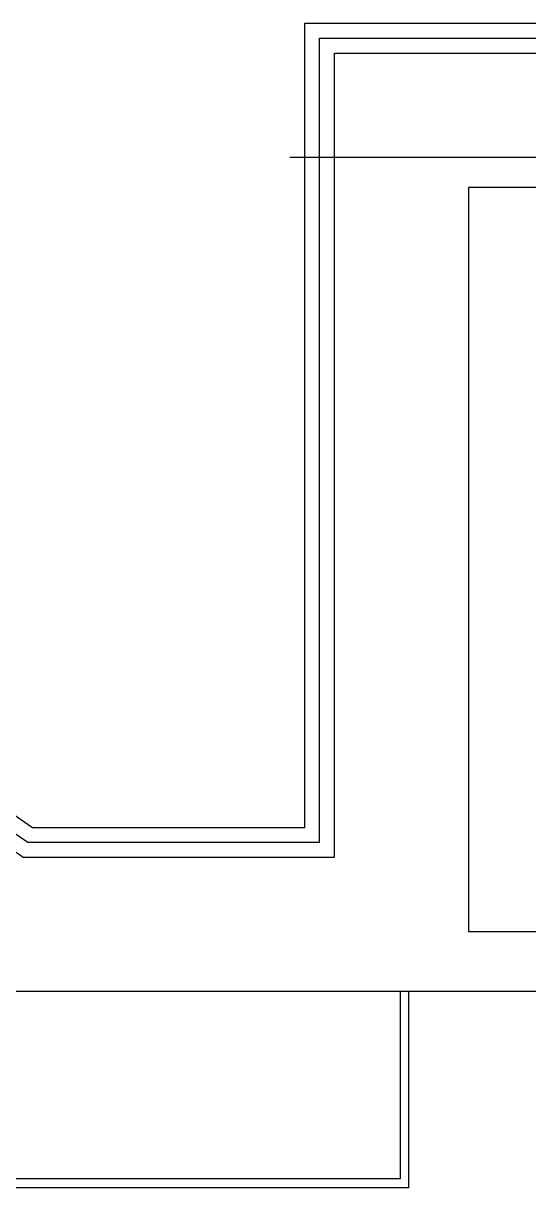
# Model space of a CAD drawing. Header units: millimetres. Extents: x -121354 to 132141, y -64344 to 350.
# Drawn here: x 11940 to 13637, y -8356 to -4446 of the extents above; entities that cross this region are included whole.
import ezdxf

# ---------------------------------------------------------------- set-up
doc = ezdxf.new("R2010")
doc.units = ezdxf.units.MM
for name, color, linetype in [('Block_101ë™_ìƒë¶€ê³¨ì¡°B3_0108', 7, 'CONTINUOUS'), ('Line176', 7, 'CONTINUOUS'), ('Line181', 7, 'CONTINUOUS'), ('Line186', 7, 'CONTINUOUS'), ('Line187', 7, 'CONTINUOUS'), ('Line279', 7, 'CONTINUOUS'), ('Line332', 7, 'CONTINUOUS'), ('Line333', 7, 'CONTINUOUS'), ('Line342', 7, 'CONTINUOUS'), ('Line345', 7, 'CONTINUOUS'), ('Polyline053', 7, 'CONTINUOUS'), ('Polyline059', 7, 'CONTINUOUS')]:
    doc.layers.add(name, color=color, linetype=linetype)

msp = doc.modelspace()

# ---------------------------------------------------------------- linework, layer by layer
at = {"layer": 'Block_101ë™_ìƒë¶€ê³¨ì¡°B3_0108'}
for points in [[(12985.1, -7245.6), (12985.1, -4545.6)], [(12985.1, -4545.6), (16485.1, -4545.6)], [(13435.1, -4995.6), (16035.1, -4995.6)], [(13435.1, -4995.6), (13435.1, -7495.6)], [(11114.8, -6680.7), (11939.8, -7245.6)], [(11939.8, -7245.6), (12985.1, -7245.6)], [(13435.1, -7495.6), (14015.1, -7495.6)], [(11800.5, -7695.6), (14015.1, -7695.6)]]:
    msp.add_open_spline(points, degree=1, dxfattribs=at)
at = {"layer": 'Line176'}
msp.add_line((13435.1, -7495.6), (14015.1, -7495.6), dxfattribs=at)
at = {"layer": 'Line181'}
msp.add_line((13435.1, -4995.6), (13435.1, -7495.6), dxfattribs=at)
at = {"layer": 'Line186'}
msp.add_line((13435.1, -4995.6), (16035.1, -4995.6), dxfattribs=at)
at = {"layer": 'Line187'}
msp.add_line((11800.5, -7695.6), (14015.1, -7695.6), dxfattribs=at)
at = {"layer": 'Line279'}
msp.add_line((12835.1, -4895.6), (16635.1, -4895.6), dxfattribs=at)
at = {"layer": 'Line332'}
msp.add_line((13205.1, -8325.6), (10534, -8325.6), dxfattribs=at)
at = {"layer": 'Line333'}
msp.add_line((13235.1, -8355.6), (10513.4, -8355.6), dxfattribs=at)
at = {"layer": 'Line342'}
msp.add_line((13205.1, -7695.6), (13205.1, -8325.6), dxfattribs=at)
at = {"layer": 'Line345'}
msp.add_line((13235.1, -8355.6), (13235.1, -7695.6), dxfattribs=at)
at = {"layer": 'Polyline053'}
for p, q in [((12935.1, -7195.6), (12935.1, -4495.6)), ((12935.1, -4495.6), (16535.1, -4495.6)), ((11101.8, -6611.2), (11955.2, -7195.6)), ((11955.2, -7195.6), (12935.1, -7195.6))]:
    msp.add_line(p, q, dxfattribs=at)
at = {"layer": 'Polyline059'}
for p, q in [((12885.1, -7145.6), (12885.1, -4445.6)), ((12885.1, -4445.6), (16585.1, -4445.6)), ((11088.8, -6541.7), (11970.7, -7145.6)), ((11970.7, -7145.6), (12885.1, -7145.6))]:
    msp.add_line(p, q, dxfattribs=at)

doc.saveas('drawing.dxf')
